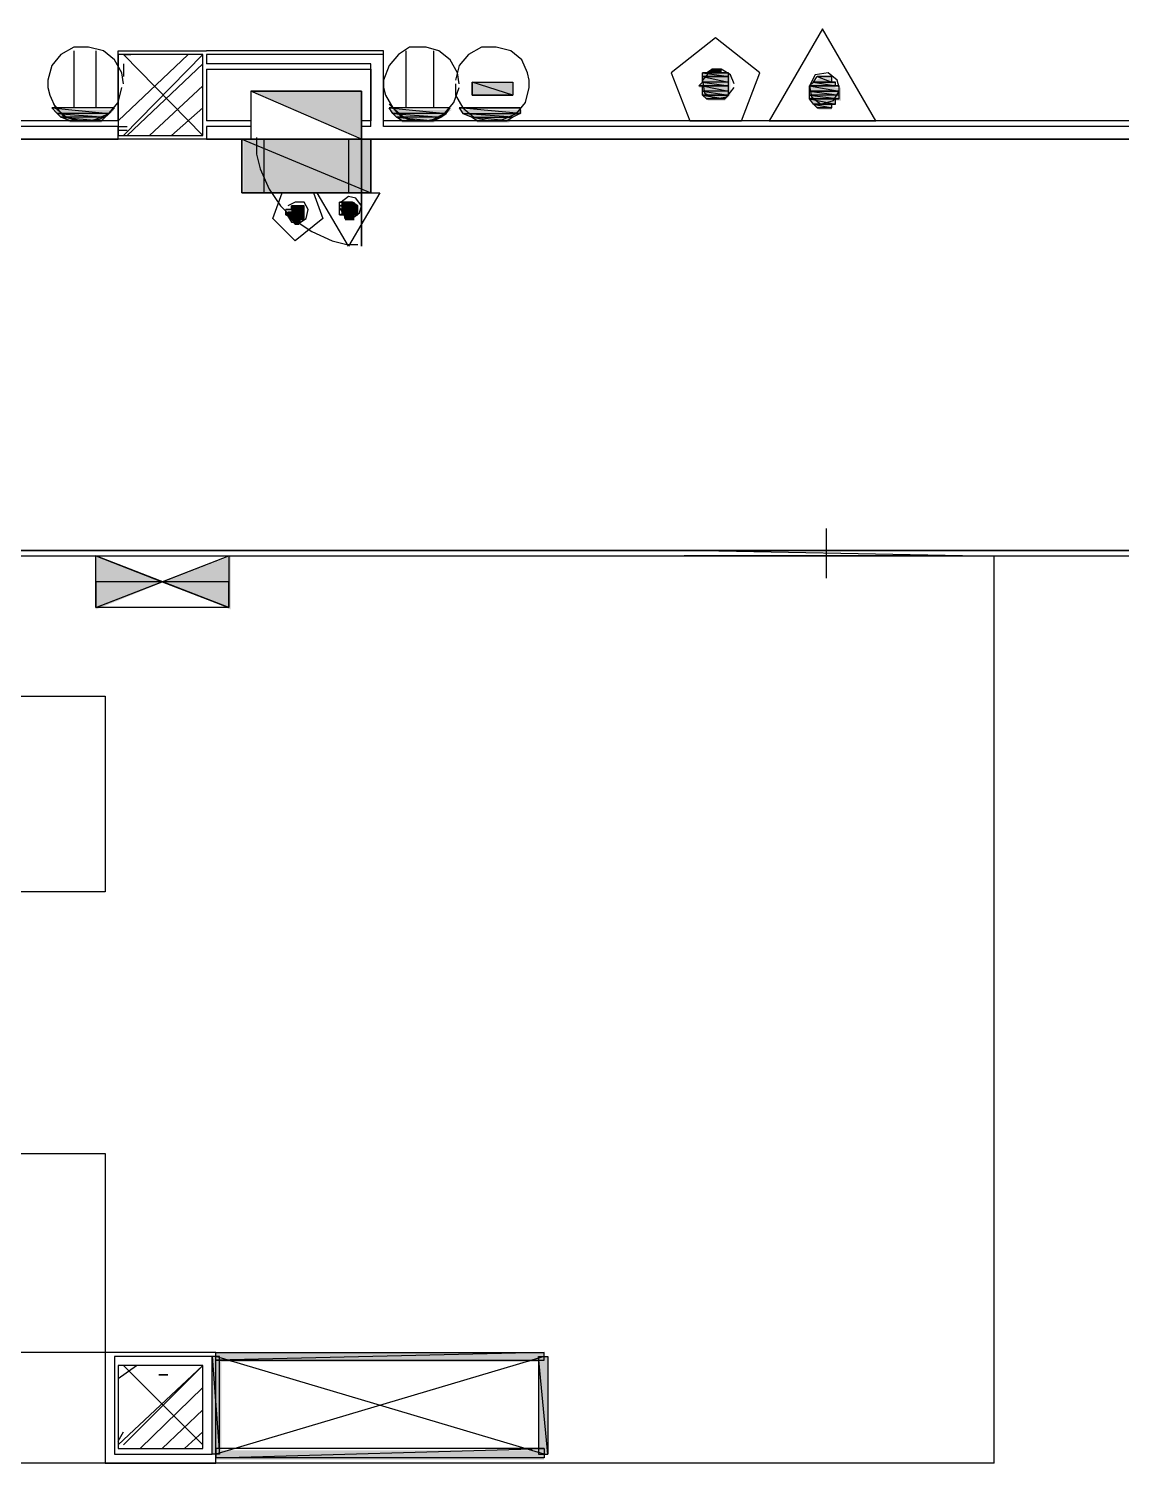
# Model space of a CAD drawing. Header units: millimetres. Extents: x 5 to 415, y 48 to 251.
# Drawn here: x 103.44 to 113.89, y 211.88 to 225.6 of the extents above; entities that cross this region are included whole.
import ezdxf

# ---------------------------------------------------------------- set-up
doc = ezdxf.new("R2010")
doc.units = ezdxf.units.MM
doc.layers.add('H', color=7, linetype='Continuous')
doc.layers.add('P', color=7, linetype='Continuous')

msp = doc.modelspace()

# ---------------------------------------------------------------- hatches: boundary and pattern name
at = {"layer": 'H', "linetype": 'Continuous'}
for points in [[(109.943, 225.178), (109.978, 225.213), (110.067, 225.213), (110.067, 225.178), (109.943, 225.178)], [(107.685, 224.966), (107.685, 225.09), (108.073, 225.09), (108.073, 224.966), (107.685, 224.966)], [(109.855, 225.037), (109.89, 225.09), (110.155, 225.09), (110.155, 225.037), (109.855, 225.037)], [(109.89, 225.125), (109.89, 225.178), (110.155, 225.178), (110.155, 225.125), (109.89, 225.125)], [(109.89, 225.09), (109.89, 225.125), (110.155, 225.125), (110.155, 225.09), (109.89, 225.09)], [(110.913, 225.037), (110.949, 225.09), (111.16, 225.09), (111.16, 225.037), (110.913, 225.037)], [(110.949, 225.09), (111.002, 225.125), (111.125, 225.125), (111.125, 225.09), (110.949, 225.09)], [(106.627, 224.543), (105.569, 225.002), (106.627, 225.002), (106.627, 224.543)], [(106.627, 224.543), (105.569, 225.002), (106.627, 225.002), (106.627, 224.543)], [(109.89, 225.002), (109.89, 225.037), (110.155, 225.037), (110.155, 225.002), (109.89, 225.002)], [(109.89, 224.966), (109.89, 225.002), (110.155, 225.002), (110.155, 224.966), (109.89, 224.966)], [(109.943, 224.913), (109.89, 224.966), (110.155, 224.966), (110.102, 224.913), (109.943, 224.913)], [(110.913, 225.002), (110.913, 225.037), (111.213, 225.037), (111.213, 225.002), (110.913, 225.002)], [(110.913, 224.966), (110.913, 225.002), (111.213, 225.002), (111.213, 224.966), (110.913, 224.966)], [(110.913, 224.913), (110.913, 224.966), (111.213, 224.966), (111.213, 224.913), (110.913, 224.913)], [(103.717, 224.79), (103.681, 224.825), (104.263, 224.825), (104.228, 224.79), (103.717, 224.79)], [(103.752, 224.755), (103.717, 224.79), (104.228, 224.79), (104.175, 224.755), (103.752, 224.755)], [(106.927, 224.79), (106.892, 224.825), (107.491, 224.825), (107.438, 224.79), (106.927, 224.79)], [(106.98, 224.755), (106.927, 224.79), (107.438, 224.79), (107.403, 224.755), (106.98, 224.755)], [(107.615, 224.79), (107.562, 224.825), (108.162, 224.825), (108.162, 224.79), (107.615, 224.79)], [(107.685, 224.755), (107.615, 224.79), (108.162, 224.79), (108.073, 224.755), (107.685, 224.755)], [(110.949, 224.878), (110.913, 224.913), (111.16, 224.913), (111.16, 224.878), (110.949, 224.878)], [(111.002, 224.825), (110.949, 224.878), (111.125, 224.878), (111.125, 224.825), (111.002, 224.825)], [(103.84, 224.702), (103.752, 224.755), (104.175, 224.755), (104.14, 224.702), (103.84, 224.702)], [(107.015, 224.702), (106.98, 224.755), (107.403, 224.755), (107.315, 224.702), (107.015, 224.702)], [(107.738, 224.702), (107.685, 224.755), (108.073, 224.755), (108.038, 224.702), (107.738, 224.702)], [(105.498, 224.032), (105.498, 224.543), (106.715, 224.543), (106.715, 224.032), (105.498, 224.032)], [(105.922, 223.82), (105.922, 223.855), (106.08, 223.855), (106.08, 223.82), (105.922, 223.82)], [(105.957, 223.855), (105.957, 223.908), (106.08, 223.908), (106.08, 223.855), (105.957, 223.855)], [(106.433, 223.908), (106.433, 223.943), (106.557, 223.943), (106.592, 223.908), (106.433, 223.908)], [(106.433, 223.855), (106.433, 223.908), (106.592, 223.908), (106.592, 223.855), (106.433, 223.855)], [(106.433, 223.82), (106.433, 223.855), (106.592, 223.855), (106.592, 223.82), (106.433, 223.82)], [(105.957, 223.767), (105.922, 223.82), (106.08, 223.82), (106.08, 223.767), (105.957, 223.767)], [(106.01, 223.732), (105.957, 223.767), (106.045, 223.767), (106.045, 223.732), (106.01, 223.732)], [(106.468, 223.767), (106.468, 223.82), (106.557, 223.82), (106.557, 223.767), (106.468, 223.767)], [(104.087, 220.045), (104.087, 220.557), (104.74, 220.31), (104.087, 220.045)], [(105.375, 220.045), (104.74, 220.31), (105.375, 220.557), (105.375, 220.045)], [(105.198, 211.967), (105.198, 212.901), (105.287, 212.901), (105.287, 211.967), (105.198, 211.967)], [(105.234, 212.848), (105.234, 212.937), (108.373, 212.937), (108.373, 212.848), (105.234, 212.848)], [(108.32, 211.967), (108.32, 212.901), (108.409, 212.901), (108.409, 211.967), (108.32, 211.967)], [(105.234, 211.914), (105.234, 212.002), (108.373, 212.002), (108.373, 211.914), (105.234, 211.914)]]:
    msp.add_hatch(color=256, dxfattribs=at).paths.add_polyline_path(points)

# ---------------------------------------------------------------- linework, layer by layer
at = {"layer": 'P'}
for points in [[(110.014, 225.513), (109.59, 225.178)], [(110.437, 225.178), (110.014, 225.513)], [(111.037, 225.601), (110.525, 224.719)], [(111.548, 224.719), (111.037, 225.601)], [(103.752, 225.354), (103.664, 225.249)], [(103.752, 225.354), (103.664, 225.249)], [(103.875, 225.425), (103.752, 225.354)], [(103.875, 225.425), (103.752, 225.354)], [(103.946, 225.425), (103.875, 225.425)], [(103.946, 225.425), (103.875, 225.425)], [(103.875, 225.39), (103.875, 224.843)], [(104.017, 225.425), (103.946, 225.425)], [(104.017, 225.425), (103.946, 225.425)], [(104.158, 225.39), (104.017, 225.425)], [(104.158, 225.39), (104.017, 225.425)], [(104.087, 225.39), (104.087, 224.843)], [(104.263, 225.302), (104.158, 225.39)], [(104.263, 225.302), (104.158, 225.39)], [(104.299, 224.719), (104.299, 225.39)], [(104.299, 225.39), (105.145, 225.39)], [(104.299, 224.719), (104.969, 225.354)], [(104.299, 225.354), (104.299, 224.578)], [(105.11, 225.354), (104.299, 225.354)], [(105.11, 224.578), (104.352, 225.354)], [(104.352, 224.578), (105.11, 225.354)], [(104.352, 225.354), (104.422, 225.354)], [(105.11, 224.578), (105.11, 225.354)], [(106.839, 225.39), (105.145, 225.39)], [(105.145, 225.354), (105.145, 225.266)], [(106.839, 225.354), (105.145, 225.354)], [(106.839, 224.719), (106.839, 225.39)], [(106.839, 224.667), (106.839, 225.354)], [(106.98, 225.354), (106.892, 225.249)], [(106.98, 225.354), (106.892, 225.249)], [(107.086, 225.425), (106.98, 225.354)], [(107.086, 225.425), (106.98, 225.354)], [(107.05, 225.39), (107.05, 224.843)], [(107.156, 225.425), (107.086, 225.425)], [(107.156, 225.425), (107.086, 225.425)], [(107.244, 225.425), (107.156, 225.425)], [(107.244, 225.425), (107.156, 225.425)], [(107.368, 225.39), (107.244, 225.425)], [(107.368, 225.39), (107.244, 225.425)], [(107.315, 225.39), (107.315, 224.843)], [(107.474, 225.302), (107.368, 225.39)], [(107.474, 225.302), (107.368, 225.39)], [(107.65, 225.354), (107.562, 225.249)], [(107.774, 225.425), (107.65, 225.354)], [(107.844, 225.425), (107.774, 225.425)], [(107.915, 225.425), (107.844, 225.425)], [(108.056, 225.39), (107.915, 225.425)], [(108.162, 225.302), (108.056, 225.39)], [(103.664, 225.249), (103.628, 225.108)], [(103.664, 225.249), (103.628, 225.108)], [(104.334, 225.178), (104.263, 225.302)], [(104.334, 225.178), (104.263, 225.302)], [(104.352, 225.266), (104.352, 225.143)], [(104.387, 224.578), (105.11, 225.266)], [(106.715, 225.266), (105.145, 225.266)], [(105.145, 225.213), (105.145, 224.719)], [(105.145, 225.213), (106.715, 225.213)], [(106.715, 224.667), (106.715, 225.266)], [(106.715, 225.213), (106.715, 224.719)], [(106.892, 225.249), (106.839, 225.108)], [(106.892, 225.249), (106.839, 225.108)], [(107.544, 225.178), (107.474, 225.302)], [(107.544, 225.178), (107.474, 225.302)], [(107.562, 225.249), (107.527, 225.108)], [(108.215, 225.178), (108.162, 225.302)], [(109.961, 225.196), (109.89, 225.108)], [(109.926, 225.178), (109.978, 225.213)], [(110.067, 225.213), (109.961, 225.196)], [(110.014, 225.213), (109.978, 225.213)], [(109.978, 225.213), (110.014, 225.213)], [(110.067, 225.213), (109.978, 225.213)], [(109.978, 225.213), (110.067, 225.178)], [(109.978, 225.213), (110.067, 225.178)], [(110.155, 225.16), (110.067, 225.213)], [(110.067, 225.213), (110.067, 225.213)], [(110.067, 225.213), (110.067, 225.213)], [(110.067, 225.178), (110.067, 225.213)], [(103.628, 225.108), (103.628, 225.037)], [(103.628, 225.108), (103.628, 225.037)], [(104.352, 225.072), (104.334, 225.178)], [(104.352, 225.072), (104.334, 225.178)], [(106.839, 225.108), (106.839, 225.037)], [(106.839, 225.108), (106.839, 225.037)], [(107.527, 225.072), (107.527, 224.966)], [(107.562, 225.072), (107.544, 225.178)], [(107.562, 225.072), (107.544, 225.178)], [(108.073, 224.966), (107.685, 225.09)], [(107.685, 225.09), (107.685, 224.966)], [(108.073, 224.966), (107.685, 225.09)], [(107.685, 225.09), (108.073, 225.09)], [(107.685, 225.09), (108.073, 225.09)], [(107.685, 224.966), (107.685, 225.09)], [(108.073, 225.09), (108.073, 224.966)], [(108.073, 225.09), (108.073, 224.966)], [(108.232, 225.108), (108.215, 225.178)], [(108.232, 225.037), (108.232, 225.108)], [(109.59, 225.178), (109.767, 224.719)], [(109.855, 225.055), (109.89, 225.09)], [(110.137, 225.178), (109.89, 225.178)], [(109.89, 225.178), (109.926, 225.178)], [(110.137, 225.178), (109.89, 225.178)], [(109.89, 225.178), (110.137, 225.143)], [(109.89, 225.178), (110.137, 225.143)], [(109.89, 225.143), (109.89, 225.178)], [(110.137, 225.143), (109.89, 225.143)], [(110.137, 225.143), (109.89, 225.143)], [(109.89, 225.143), (110.137, 225.143)], [(109.89, 225.143), (110.137, 225.143)], [(110.137, 225.143), (109.89, 225.143)], [(110.137, 225.143), (109.89, 225.143)], [(109.89, 225.143), (110.137, 225.09)], [(109.89, 225.143), (110.137, 225.09)], [(109.89, 225.09), (109.89, 225.143)], [(109.89, 225.108), (109.908, 224.984)], [(110.137, 225.09), (109.89, 225.09)], [(110.137, 225.09), (109.89, 225.09)], [(109.89, 225.09), (110.137, 225.055)], [(109.89, 225.09), (110.137, 225.055)], [(110.067, 225.178), (109.926, 225.178)], [(110.102, 225.178), (109.926, 225.178)], [(109.926, 225.178), (110.102, 225.178)], [(110.102, 225.178), (109.926, 225.178)], [(109.926, 225.178), (110.067, 225.178)], [(110.102, 225.178), (109.926, 225.178)], [(109.926, 225.178), (110.137, 225.178)], [(109.926, 225.178), (110.137, 225.178)], [(110.067, 225.178), (110.102, 225.178)], [(110.137, 225.178), (110.102, 225.178)], [(110.137, 225.143), (110.137, 225.178)], [(110.137, 225.143), (110.137, 225.143)], [(110.137, 225.143), (110.137, 225.143)], [(110.137, 225.09), (110.137, 225.143)], [(110.137, 225.055), (110.137, 225.09)], [(110.19, 225.072), (110.155, 225.16)], [(110.261, 224.719), (110.437, 225.178)], [(110.966, 225.16), (110.913, 225.055)], [(110.913, 225.055), (110.949, 225.09)], [(110.949, 225.09), (110.984, 225.143)], [(111.125, 225.09), (110.949, 225.09)], [(111.16, 225.09), (110.949, 225.09)], [(110.949, 225.09), (111.16, 225.09)], [(111.16, 225.09), (110.949, 225.09)], [(110.949, 225.09), (111.125, 225.09)], [(111.16, 225.09), (110.949, 225.09)], [(110.949, 225.09), (111.16, 225.055)], [(110.949, 225.09), (111.16, 225.055)], [(111.09, 225.178), (110.966, 225.16)], [(111.037, 225.143), (110.984, 225.143)], [(110.984, 225.143), (111.037, 225.143)], [(111.125, 225.143), (110.984, 225.143)], [(110.984, 225.143), (111.125, 225.143)], [(111.125, 225.143), (110.984, 225.143)], [(110.984, 225.143), (111.072, 225.143)], [(111.125, 225.143), (110.984, 225.143)], [(110.984, 225.143), (111.125, 225.09)], [(110.984, 225.143), (111.125, 225.09)], [(111.072, 225.143), (111.072, 225.143)], [(111.072, 225.143), (111.072, 225.143)], [(111.072, 225.143), (111.125, 225.143)], [(111.178, 225.108), (111.09, 225.178)], [(111.125, 225.09), (111.125, 225.143)], [(111.125, 225.09), (111.16, 225.09)], [(111.16, 225.055), (111.16, 225.09)], [(111.196, 225.037), (111.178, 225.108)], [(103.628, 225.037), (103.646, 224.966)], [(103.628, 225.037), (103.646, 224.966)], [(103.646, 224.966), (103.699, 224.843)], [(103.646, 224.966), (103.699, 224.843)], [(104.299, 224.896), (104.334, 225.037)], [(104.299, 224.896), (104.334, 225.037)], [(104.599, 224.578), (105.11, 225.055)], [(106.627, 225.002), (105.569, 225.002)], [(105.569, 225.002), (105.569, 224.543)], [(106.627, 224.543), (105.569, 225.002)], [(105.569, 225.002), (106.627, 225.002)], [(106.627, 225.002), (105.569, 225.002)], [(105.569, 225.002), (105.569, 224.543)], [(106.627, 224.543), (105.569, 225.002)], [(106.627, 224.543), (105.569, 225.002)], [(105.569, 225.002), (106.627, 225.002)], [(106.627, 225.002), (105.569, 225.002)], [(105.569, 225.002), (105.569, 224.543)], [(106.627, 224.543), (105.569, 225.002)], [(106.627, 224.543), (106.627, 225.002)], [(106.627, 225.002), (106.627, 224.543)], [(106.627, 224.543), (106.627, 225.002)], [(106.627, 225.002), (106.627, 224.543)], [(106.627, 224.543), (106.627, 225.002)], [(106.839, 225.037), (106.856, 224.966)], [(106.839, 225.037), (106.856, 224.966)], [(106.856, 224.966), (106.927, 224.843)], [(106.856, 224.966), (106.927, 224.843)], [(107.509, 224.896), (107.562, 225.037)], [(107.509, 224.896), (107.562, 225.037)], [(107.527, 224.966), (107.597, 224.843)], [(107.685, 224.966), (108.073, 224.966)], [(108.073, 224.966), (107.685, 224.966)], [(108.197, 224.896), (108.232, 225.037)], [(110.137, 225.055), (109.855, 225.055)], [(110.137, 225.055), (109.855, 225.055)], [(109.855, 225.055), (109.89, 225.055)], [(109.855, 225.055), (110.137, 225.055)], [(110.137, 225.055), (109.855, 225.055)], [(109.89, 225.055), (110.137, 225.055)], [(110.137, 225.055), (109.89, 225.055)], [(109.89, 225.055), (110.137, 225.002)], [(109.89, 225.055), (110.137, 225.002)], [(109.89, 225.002), (109.89, 225.055)], [(110.137, 225.002), (109.89, 225.002)], [(110.137, 225.002), (109.89, 225.002)], [(109.89, 225.002), (110.137, 224.966)], [(109.89, 225.002), (110.137, 224.966)], [(109.89, 224.966), (109.89, 225.002)], [(110.137, 224.966), (109.89, 224.966)], [(110.137, 224.966), (109.89, 224.966)], [(109.89, 224.966), (110.137, 224.966)], [(109.89, 224.966), (110.137, 224.966)], [(110.137, 224.966), (109.89, 224.966)], [(110.137, 224.966), (109.89, 224.966)], [(109.89, 224.966), (110.102, 224.931)], [(109.89, 224.966), (110.102, 224.931)], [(109.926, 224.931), (109.89, 224.966)], [(109.908, 224.984), (110.014, 224.931)], [(110.102, 224.931), (109.926, 224.931)], [(110.067, 224.931), (109.926, 224.931)], [(109.926, 224.931), (110.067, 224.931)], [(110.067, 224.931), (109.926, 224.931)], [(109.926, 224.931), (110.102, 224.931)], [(110.067, 224.931), (109.926, 224.931)], [(109.926, 224.931), (110.067, 224.931)], [(109.926, 224.931), (110.067, 224.931)], [(109.978, 224.931), (109.926, 224.931)], [(110.067, 224.931), (109.978, 224.931)], [(110.014, 224.931), (109.978, 224.931)], [(109.978, 224.931), (110.014, 224.931)], [(110.014, 224.931), (110.12, 224.949)], [(110.014, 224.931), (110.067, 224.931)], [(110.067, 224.931), (110.014, 224.931)], [(110.102, 224.931), (110.067, 224.931)], [(110.067, 224.931), (110.067, 224.931)], [(110.102, 224.931), (110.137, 224.966)], [(110.12, 224.949), (110.19, 225.037)], [(110.137, 225.055), (110.137, 225.055)], [(110.137, 225.002), (110.137, 225.055)], [(110.137, 224.966), (110.137, 225.002)], [(110.137, 224.966), (110.137, 224.966)], [(110.137, 224.966), (110.137, 224.966)], [(110.913, 225.055), (110.931, 224.949)], [(111.16, 225.055), (110.913, 225.055)], [(111.196, 225.055), (110.913, 225.055)], [(110.913, 225.055), (111.196, 225.055)], [(111.196, 225.055), (110.913, 225.055)], [(110.913, 225.055), (111.16, 225.055)], [(111.196, 225.055), (110.913, 225.055)], [(110.913, 225.055), (111.196, 225.002)], [(110.913, 225.055), (111.196, 225.002)], [(110.913, 225.002), (110.913, 225.055)], [(111.196, 225.002), (110.913, 225.002)], [(111.196, 225.002), (110.913, 225.002)], [(110.913, 225.002), (111.196, 225.002)], [(110.913, 225.002), (111.196, 225.002)], [(111.196, 225.002), (110.913, 225.002)], [(111.196, 225.002), (110.913, 225.002)], [(110.913, 225.002), (111.196, 224.966)], [(110.913, 225.002), (111.196, 224.966)], [(110.913, 224.966), (110.913, 225.002)], [(111.196, 224.966), (110.913, 224.966)], [(111.196, 224.966), (110.913, 224.966)], [(110.913, 224.966), (111.196, 224.931)], [(110.913, 224.966), (111.196, 224.931)], [(110.913, 224.931), (110.913, 224.966)], [(111.196, 224.931), (110.913, 224.931)], [(111.16, 224.931), (110.913, 224.931)], [(110.913, 224.931), (111.16, 224.931)], [(111.16, 224.931), (110.913, 224.931)], [(110.913, 224.931), (111.196, 224.931)], [(111.16, 224.931), (110.913, 224.931)], [(110.913, 224.931), (111.16, 224.878)], [(110.913, 224.931), (111.16, 224.878)], [(110.949, 224.878), (110.913, 224.931)], [(110.931, 224.949), (111.019, 224.878)], [(111.143, 224.913), (111.196, 225.002)], [(111.16, 225.055), (111.196, 225.055)], [(111.196, 224.931), (111.16, 224.931)], [(111.16, 224.878), (111.16, 224.931)], [(111.196, 225.002), (111.196, 225.055)], [(111.196, 225.002), (111.196, 225.002)], [(111.196, 225.002), (111.196, 225.002)], [(111.196, 224.966), (111.196, 225.002)], [(111.196, 224.931), (111.196, 224.966)], [(104.263, 224.843), (103.664, 224.843)], [(103.664, 224.843), (104.211, 224.79)], [(103.664, 224.843), (104.211, 224.79)], [(103.717, 224.79), (103.664, 224.843)], [(104.263, 224.843), (103.664, 224.843)], [(103.681, 224.878), (103.77, 224.772)], [(103.699, 224.843), (103.805, 224.755)], [(103.699, 224.843), (103.805, 224.755)], [(104.211, 224.79), (103.717, 224.79)], [(104.211, 224.79), (103.717, 224.79)], [(103.717, 224.79), (104.175, 224.755)], [(103.717, 224.79), (104.175, 224.755)], [(103.752, 224.755), (103.717, 224.79)], [(104.087, 224.737), (104.211, 224.79)], [(104.087, 224.737), (104.211, 224.79)], [(104.175, 224.755), (104.211, 224.79)], [(104.193, 224.772), (104.263, 224.843)], [(104.211, 224.79), (104.299, 224.896)], [(104.211, 224.79), (104.299, 224.896)], [(104.211, 224.79), (104.263, 224.843)], [(104.81, 224.578), (105.11, 224.843)], [(106.892, 224.878), (106.998, 224.772)], [(107.474, 224.843), (106.892, 224.843)], [(106.892, 224.843), (107.438, 224.79)], [(106.892, 224.843), (107.438, 224.79)], [(106.927, 224.79), (106.892, 224.843)], [(107.474, 224.843), (106.892, 224.843)], [(106.927, 224.843), (107.033, 224.755)], [(106.927, 224.843), (107.033, 224.755)], [(107.438, 224.79), (106.927, 224.79)], [(107.438, 224.79), (106.927, 224.79)], [(106.927, 224.79), (107.386, 224.755)], [(106.927, 224.79), (107.386, 224.755)], [(106.962, 224.755), (106.927, 224.79)], [(107.315, 224.737), (107.421, 224.79)], [(107.315, 224.737), (107.421, 224.79)], [(107.386, 224.755), (107.438, 224.79)], [(107.403, 224.772), (107.474, 224.843)], [(107.421, 224.79), (107.509, 224.896)], [(107.421, 224.79), (107.509, 224.896)], [(107.438, 224.79), (107.474, 224.843)], [(108.144, 224.79), (107.562, 224.843)], [(107.562, 224.843), (107.597, 224.79)], [(108.144, 224.79), (107.562, 224.843)], [(107.562, 224.843), (108.144, 224.843)], [(108.144, 224.843), (107.562, 224.843)], [(107.597, 224.843), (107.703, 224.755)], [(108.073, 224.755), (107.597, 224.79)], [(107.597, 224.79), (107.685, 224.755)], [(108.073, 224.755), (107.597, 224.79)], [(107.597, 224.79), (108.144, 224.79)], [(107.597, 224.79), (108.144, 224.79)], [(107.985, 224.737), (108.109, 224.79)], [(108.144, 224.79), (108.073, 224.755)], [(108.109, 224.79), (108.197, 224.896)], [(108.144, 224.843), (108.144, 224.79)], [(111.16, 224.878), (110.949, 224.878)], [(111.125, 224.878), (110.949, 224.878)], [(110.949, 224.878), (111.125, 224.878)], [(111.125, 224.878), (110.949, 224.878)], [(110.949, 224.878), (111.16, 224.878)], [(111.125, 224.878), (110.949, 224.878)], [(110.949, 224.878), (111.125, 224.843)], [(110.949, 224.878), (111.125, 224.843)], [(110.984, 224.843), (110.949, 224.878)], [(111.125, 224.843), (110.984, 224.843)], [(111.072, 224.843), (110.984, 224.843)], [(110.984, 224.843), (111.072, 224.843)], [(111.072, 224.843), (110.984, 224.843)], [(110.984, 224.843), (111.125, 224.843)], [(111.072, 224.843), (110.984, 224.843)], [(110.984, 224.843), (111.072, 224.843)], [(110.984, 224.843), (111.072, 224.843)], [(111.037, 224.843), (110.984, 224.843)], [(111.019, 224.878), (111.143, 224.913)], [(111.072, 224.843), (111.037, 224.843)], [(111.125, 224.843), (111.072, 224.843)], [(111.072, 224.843), (111.072, 224.843)], [(111.16, 224.878), (111.125, 224.878)], [(111.125, 224.843), (111.125, 224.878)], [(104.299, 224.667), (95.673, 224.667)], [(104.299, 224.719), (95.709, 224.719)], [(104.175, 224.755), (103.752, 224.755)], [(104.175, 224.755), (103.752, 224.755)], [(103.752, 224.755), (104.14, 224.719)], [(103.752, 224.755), (104.14, 224.719)], [(103.84, 224.719), (103.752, 224.755)], [(103.77, 224.772), (103.858, 224.737)], [(103.805, 224.755), (103.946, 224.719)], [(103.805, 224.755), (103.946, 224.719)], [(104.14, 224.719), (103.84, 224.719)], [(104.14, 224.719), (103.84, 224.719)], [(103.84, 224.719), (104.087, 224.719)], [(103.84, 224.719), (104.087, 224.719)], [(103.875, 224.719), (103.84, 224.719)], [(103.858, 224.737), (103.946, 224.719)], [(104.087, 224.719), (103.875, 224.719)], [(104.087, 224.719), (103.875, 224.719)], [(103.875, 224.719), (103.999, 224.719)], [(103.875, 224.719), (103.999, 224.719)], [(103.964, 224.719), (103.875, 224.719)], [(103.946, 224.719), (104.017, 224.719)], [(103.946, 224.719), (104.017, 224.719)], [(103.946, 224.719), (104.034, 224.719)], [(103.999, 224.719), (103.964, 224.719)], [(103.999, 224.719), (104.087, 224.719)], [(104.017, 224.719), (104.087, 224.737)], [(104.017, 224.719), (104.087, 224.737)], [(104.034, 224.719), (104.122, 224.737)], [(104.087, 224.719), (104.14, 224.719)], [(104.122, 224.737), (104.193, 224.772)], [(104.14, 224.719), (104.175, 224.755)], [(104.299, 224.667), (104.387, 224.667)], [(104.299, 224.543), (104.299, 224.667)], [(105.569, 224.719), (105.145, 224.719)], [(105.145, 224.667), (105.145, 224.543)], [(105.569, 224.667), (105.145, 224.667)], [(106.715, 224.719), (106.627, 224.719)], [(106.715, 224.667), (106.627, 224.667)], [(117.475, 224.719), (106.839, 224.719)], [(117.475, 224.667), (106.839, 224.667)], [(107.386, 224.755), (106.962, 224.755)], [(107.386, 224.755), (106.962, 224.755)], [(106.962, 224.755), (107.315, 224.719)], [(106.962, 224.755), (107.315, 224.719)], [(107.015, 224.719), (106.962, 224.755)], [(106.998, 224.772), (107.068, 224.737)], [(107.315, 224.719), (107.015, 224.719)], [(107.315, 224.719), (107.015, 224.719)], [(107.015, 224.719), (107.262, 224.719)], [(107.015, 224.719), (107.262, 224.719)], [(107.086, 224.719), (107.015, 224.719)], [(107.033, 224.755), (107.156, 224.719)], [(107.033, 224.755), (107.156, 224.719)], [(107.068, 224.737), (107.156, 224.719)], [(107.262, 224.719), (107.086, 224.719)], [(107.262, 224.719), (107.086, 224.719)], [(107.086, 224.719), (107.227, 224.719)], [(107.086, 224.719), (107.227, 224.719)], [(107.139, 224.719), (107.086, 224.719)], [(107.227, 224.719), (107.139, 224.719)], [(107.156, 224.719), (107.244, 224.719)], [(107.156, 224.719), (107.244, 224.719)], [(107.156, 224.719), (107.244, 224.719)], [(107.227, 224.719), (107.262, 224.719)], [(107.244, 224.719), (107.315, 224.737)], [(107.244, 224.719), (107.315, 224.737)], [(107.244, 224.719), (107.333, 224.737)], [(107.262, 224.719), (107.315, 224.719)], [(107.315, 224.719), (107.386, 224.755)], [(107.333, 224.737), (107.403, 224.772)], [(108.021, 224.719), (107.685, 224.755)], [(107.685, 224.755), (107.738, 224.719)], [(108.021, 224.719), (107.685, 224.755)], [(107.685, 224.755), (108.073, 224.755)], [(107.685, 224.755), (108.073, 224.755)], [(107.703, 224.755), (107.844, 224.719)], [(107.985, 224.719), (107.738, 224.719)], [(107.738, 224.719), (107.774, 224.719)], [(107.985, 224.719), (107.738, 224.719)], [(107.738, 224.719), (108.021, 224.719)], [(107.738, 224.719), (108.021, 224.719)], [(107.862, 224.719), (107.774, 224.719)], [(107.774, 224.719), (107.862, 224.719)], [(107.897, 224.719), (107.774, 224.719)], [(107.774, 224.719), (107.985, 224.719)], [(107.774, 224.719), (107.985, 224.719)], [(107.844, 224.719), (107.915, 224.719)], [(107.985, 224.719), (107.897, 224.719)], [(107.915, 224.719), (107.985, 224.737)], [(108.021, 224.719), (107.985, 224.719)], [(108.073, 224.755), (108.021, 224.719)], [(109.767, 224.719), (110.261, 224.719)], [(110.525, 224.719), (111.548, 224.719)], [(95.532, 224.543), (104.299, 224.543)], [(104.299, 224.543), (95.585, 224.543)], [(104.299, 224.631), (104.387, 224.631)], [(104.299, 224.578), (105.11, 224.578)], [(105.145, 224.543), (104.299, 224.543)], [(105.145, 224.543), (117.475, 224.543)], [(105.569, 224.543), (105.145, 224.543)], [(106.715, 224.543), (105.481, 224.543)], [(105.481, 224.543), (106.715, 224.032)], [(105.481, 224.543), (106.715, 224.032)], [(105.481, 224.032), (105.481, 224.543)], [(105.481, 224.032), (105.481, 224.543)], [(105.481, 224.543), (106.715, 224.543)], [(106.715, 224.543), (105.481, 224.543)], [(105.481, 224.543), (105.481, 224.032)], [(105.569, 224.543), (106.627, 224.543)], [(105.569, 224.543), (106.627, 224.543)], [(105.569, 224.543), (106.627, 224.543)], [(105.622, 224.561), (105.622, 224.402)], [(105.622, 224.561), (105.622, 224.402)], [(105.692, 224.543), (105.692, 224.032)], [(106.504, 224.543), (106.504, 224.032)], [(117.475, 224.543), (106.627, 224.543)], [(106.627, 223.52), (106.627, 224.543)], [(106.627, 224.543), (106.627, 223.52)], [(106.715, 224.032), (106.715, 224.543)], [(106.715, 224.543), (106.715, 224.032)], [(106.715, 224.032), (106.715, 224.543)], [(105.622, 224.402), (105.657, 224.261)], [(105.622, 224.402), (105.657, 224.261)], [(105.657, 224.261), (105.745, 224.067)], [(105.657, 224.261), (105.745, 224.067)], [(106.715, 224.032), (105.481, 224.032)], [(106.715, 224.032), (105.481, 224.032)], [(106.715, 224.032), (105.481, 224.032)], [(105.481, 224.032), (106.715, 224.032)], [(105.745, 224.067), (105.851, 223.908)], [(105.745, 224.067), (105.851, 223.908)], [(105.78, 223.785), (105.869, 224.032)], [(105.869, 224.032), (106.168, 224.032)], [(106.168, 224.032), (106.257, 223.785)], [(106.504, 223.52), (106.204, 224.032)], [(106.204, 224.032), (106.803, 224.032)], [(106.504, 223.996), (106.433, 223.943)], [(106.803, 224.032), (106.504, 223.52)], [(106.574, 223.979), (106.504, 223.996)], [(106.627, 223.908), (106.574, 223.979)], [(105.851, 223.908), (105.992, 223.767)], [(105.851, 223.908), (105.992, 223.767)], [(105.904, 223.873), (106.08, 223.873)], [(106.08, 223.873), (105.904, 223.873)], [(105.904, 223.873), (105.904, 223.873)], [(106.08, 223.873), (105.904, 223.873)], [(105.904, 223.873), (105.904, 223.873)], [(105.904, 223.873), (106.08, 223.873)], [(105.904, 223.873), (106.08, 223.873)], [(106.08, 223.873), (105.904, 223.873)], [(105.904, 223.873), (106.08, 223.873)], [(105.957, 223.873), (105.904, 223.873)], [(105.904, 223.873), (106.08, 223.873)], [(106.08, 223.873), (105.904, 223.82)], [(105.904, 223.82), (105.904, 223.873)], [(106.08, 223.873), (105.904, 223.82)], [(105.904, 223.838), (105.957, 223.749)], [(105.992, 223.943), (105.922, 223.908)], [(105.957, 223.908), (106.027, 223.908)], [(106.027, 223.908), (105.957, 223.908)], [(105.957, 223.908), (106.027, 223.908)], [(105.992, 223.908), (105.957, 223.908)], [(105.957, 223.908), (106.027, 223.908)], [(106.027, 223.908), (105.957, 223.908)], [(105.957, 223.908), (105.957, 223.908)], [(106.027, 223.908), (105.957, 223.908)], [(105.957, 223.908), (106.08, 223.908)], [(105.957, 223.908), (106.08, 223.908)], [(106.08, 223.908), (105.957, 223.908)], [(105.957, 223.908), (105.957, 223.908)], [(106.08, 223.908), (105.957, 223.908)], [(105.957, 223.908), (105.957, 223.908)], [(105.957, 223.908), (106.08, 223.908)], [(105.957, 223.908), (106.08, 223.908)], [(106.08, 223.908), (105.957, 223.873)], [(105.957, 223.873), (105.957, 223.908)], [(106.08, 223.908), (105.957, 223.873)], [(105.957, 223.873), (106.08, 223.873)], [(106.08, 223.873), (105.957, 223.873)], [(106.08, 223.943), (105.992, 223.943)], [(106.027, 223.908), (105.992, 223.908)], [(105.992, 223.908), (106.027, 223.908)], [(105.992, 223.908), (106.027, 223.908)], [(106.027, 223.908), (105.992, 223.908)], [(106.027, 223.908), (105.992, 223.908)], [(106.08, 223.908), (106.027, 223.908)], [(106.116, 223.873), (106.08, 223.943)], [(106.08, 223.873), (106.08, 223.908)], [(106.08, 223.82), (106.08, 223.873)], [(106.098, 223.785), (106.116, 223.873)], [(106.415, 223.943), (106.539, 223.943)], [(106.539, 223.943), (106.415, 223.943)], [(106.415, 223.943), (106.539, 223.943)], [(106.468, 223.943), (106.415, 223.943)], [(106.415, 223.943), (106.539, 223.943)], [(106.539, 223.943), (106.415, 223.908)], [(106.415, 223.908), (106.415, 223.943)], [(106.539, 223.943), (106.415, 223.908)], [(106.415, 223.908), (106.592, 223.908)], [(106.415, 223.908), (106.592, 223.908)], [(106.592, 223.908), (106.415, 223.908)], [(106.415, 223.908), (106.415, 223.908)], [(106.592, 223.908), (106.415, 223.908)], [(106.415, 223.908), (106.415, 223.908)], [(106.415, 223.908), (106.592, 223.908)], [(106.415, 223.908), (106.592, 223.908)], [(106.592, 223.908), (106.415, 223.908)], [(106.415, 223.908), (106.592, 223.908)], [(106.592, 223.908), (106.415, 223.908)], [(106.415, 223.908), (106.415, 223.908)], [(106.415, 223.908), (106.592, 223.908)], [(106.592, 223.908), (106.415, 223.873)], [(106.415, 223.873), (106.415, 223.908)], [(106.592, 223.908), (106.415, 223.873)], [(106.415, 223.89), (106.468, 223.802)], [(106.415, 223.873), (106.592, 223.873)], [(106.415, 223.873), (106.592, 223.873)], [(106.592, 223.873), (106.415, 223.873)], [(106.415, 223.873), (106.415, 223.873)], [(106.592, 223.873), (106.415, 223.873)], [(106.415, 223.873), (106.415, 223.873)], [(106.415, 223.873), (106.592, 223.873)], [(106.415, 223.873), (106.592, 223.873)], [(106.592, 223.873), (106.415, 223.873)], [(106.415, 223.873), (106.592, 223.873)], [(106.592, 223.873), (106.415, 223.873)], [(106.415, 223.873), (106.415, 223.873)], [(106.415, 223.873), (106.592, 223.873)], [(106.592, 223.873), (106.415, 223.82)], [(106.415, 223.82), (106.415, 223.873)], [(106.592, 223.873), (106.415, 223.82)], [(106.468, 223.943), (106.468, 223.943)], [(106.468, 223.943), (106.468, 223.943)], [(106.468, 223.943), (106.539, 223.943)], [(106.539, 223.943), (106.468, 223.943)], [(106.468, 223.943), (106.468, 223.943)], [(106.539, 223.943), (106.468, 223.943)], [(106.468, 223.943), (106.468, 223.943)], [(106.468, 223.943), (106.539, 223.943)], [(106.468, 223.943), (106.539, 223.943)], [(106.539, 223.943), (106.468, 223.943)], [(106.468, 223.943), (106.539, 223.943)], [(106.539, 223.943), (106.468, 223.943)], [(106.468, 223.943), (106.468, 223.943)], [(106.539, 223.943), (106.468, 223.943)], [(106.504, 223.943), (106.539, 223.943)], [(106.539, 223.943), (106.504, 223.943)], [(106.592, 223.908), (106.539, 223.943)], [(106.539, 223.785), (106.609, 223.838)], [(106.592, 223.873), (106.592, 223.908)], [(106.592, 223.82), (106.592, 223.873)], [(106.609, 223.838), (106.627, 223.908)], [(105.992, 223.573), (105.78, 223.785)], [(105.904, 223.82), (106.08, 223.82)], [(105.904, 223.82), (106.08, 223.82)], [(106.08, 223.82), (105.904, 223.82)], [(105.904, 223.82), (105.904, 223.82)], [(106.08, 223.82), (105.904, 223.82)], [(105.904, 223.82), (105.904, 223.82)], [(105.904, 223.82), (106.08, 223.82)], [(105.904, 223.82), (106.08, 223.82)], [(106.08, 223.82), (105.904, 223.82)], [(105.904, 223.82), (106.08, 223.82)], [(106.08, 223.82), (105.904, 223.82)], [(105.904, 223.82), (105.904, 223.82)], [(105.904, 223.82), (106.08, 223.82)], [(105.957, 223.785), (105.904, 223.82)], [(106.08, 223.82), (105.957, 223.785)], [(106.08, 223.82), (105.957, 223.785)], [(105.957, 223.785), (106.08, 223.785)], [(105.957, 223.785), (106.08, 223.785)], [(106.08, 223.785), (105.957, 223.785)], [(105.957, 223.785), (105.957, 223.785)], [(106.08, 223.785), (105.957, 223.785)], [(105.957, 223.785), (105.957, 223.785)], [(105.957, 223.785), (106.08, 223.785)], [(105.957, 223.785), (106.08, 223.785)], [(106.08, 223.785), (105.957, 223.785)], [(105.957, 223.785), (106.08, 223.785)], [(106.08, 223.785), (105.957, 223.785)], [(105.957, 223.785), (105.957, 223.785)], [(106.08, 223.785), (105.957, 223.785)], [(105.957, 223.785), (106.027, 223.785)], [(106.08, 223.785), (105.957, 223.785)], [(105.957, 223.785), (105.957, 223.785)], [(105.957, 223.785), (106.08, 223.785)], [(105.957, 223.785), (106.027, 223.785)], [(105.992, 223.732), (105.957, 223.785)], [(105.957, 223.749), (106.045, 223.749)], [(106.257, 223.785), (105.992, 223.573)], [(106.027, 223.785), (105.992, 223.732)], [(105.992, 223.767), (106.151, 223.661)], [(105.992, 223.767), (106.151, 223.661)], [(105.992, 223.732), (105.992, 223.732)], [(105.992, 223.732), (105.992, 223.732)], [(106.027, 223.732), (105.992, 223.732)], [(105.992, 223.732), (106.027, 223.732)], [(106.027, 223.785), (106.08, 223.785)], [(106.027, 223.785), (106.027, 223.732)], [(106.027, 223.732), (106.027, 223.785)], [(106.045, 223.749), (106.098, 223.785)], [(106.08, 223.785), (106.08, 223.82)], [(106.415, 223.82), (106.592, 223.82)], [(106.415, 223.82), (106.592, 223.82)], [(106.539, 223.82), (106.415, 223.82)], [(106.592, 223.82), (106.415, 223.82)], [(106.415, 223.82), (106.415, 223.82)], [(106.415, 223.82), (106.592, 223.82)], [(106.539, 223.82), (106.415, 223.82)], [(106.415, 223.82), (106.468, 223.82)], [(106.468, 223.82), (106.539, 223.82)], [(106.539, 223.82), (106.468, 223.82)], [(106.468, 223.82), (106.468, 223.82)], [(106.539, 223.82), (106.468, 223.82)], [(106.468, 223.82), (106.468, 223.82)], [(106.468, 223.82), (106.539, 223.82)], [(106.468, 223.82), (106.539, 223.82)], [(106.539, 223.82), (106.468, 223.82)], [(106.468, 223.82), (106.539, 223.82)], [(106.468, 223.82), (106.539, 223.82)], [(106.539, 223.82), (106.468, 223.785)], [(106.468, 223.785), (106.468, 223.82)], [(106.539, 223.82), (106.468, 223.785)], [(106.468, 223.802), (106.539, 223.785)], [(106.468, 223.785), (106.539, 223.785)], [(106.504, 223.785), (106.468, 223.785)], [(106.468, 223.785), (106.504, 223.785)], [(106.504, 223.785), (106.539, 223.785)], [(106.539, 223.785), (106.504, 223.785)], [(106.592, 223.82), (106.539, 223.82)], [(106.539, 223.785), (106.539, 223.82)], [(106.151, 223.661), (106.345, 223.573)], [(106.151, 223.661), (106.345, 223.573)], [(106.345, 223.573), (106.486, 223.538)], [(106.345, 223.573), (106.486, 223.538)], [(106.486, 223.538), (106.592, 223.538)], [(106.486, 223.538), (106.592, 223.538)], [(111.072, 220.821), (111.072, 220.345)], [(29.704, 220.61), (308.134, 220.61)], [(109.714, 220.61), (99.854, 220.61)], [(99.854, 220.557), (109.714, 220.557)], [(104.087, 220.557), (104.722, 220.31)], [(104.087, 220.31), (104.087, 220.557)], [(104.087, 220.557), (105.357, 220.557)], [(104.087, 220.063), (104.087, 220.557)], [(105.357, 220.063), (104.087, 220.557)], [(104.087, 220.063), (105.357, 220.557)], [(104.722, 220.31), (105.357, 220.557)], [(105.357, 220.557), (105.357, 220.31)], [(105.357, 220.557), (105.357, 220.063)], [(109.714, 220.61), (112.377, 220.61)], [(112.377, 220.61), (109.714, 220.61)], [(112.377, 220.557), (109.714, 220.61)], [(112.377, 220.557), (109.714, 220.557)], [(109.714, 220.557), (112.377, 220.557)], [(109.714, 220.557), (112.377, 220.557)], [(112.307, 220.61), (109.802, 220.61)], [(136.384, 220.61), (112.377, 220.61)], [(112.377, 220.557), (136.384, 220.557)], [(112.677, 211.878), (112.677, 220.557)], [(104.722, 220.31), (104.087, 220.31)], [(104.722, 220.31), (104.087, 220.31)], [(104.087, 220.31), (104.087, 220.063)], [(104.087, 220.063), (104.722, 220.31)], [(105.357, 220.31), (104.722, 220.31)], [(105.357, 220.31), (104.722, 220.31)], [(104.722, 220.31), (105.357, 220.063)], [(105.357, 220.063), (105.357, 220.31)], [(105.357, 220.063), (104.087, 220.063)], [(93.804, 219.216), (104.175, 219.216)], [(104.175, 219.216), (104.175, 217.346)], [(104.175, 217.346), (93.804, 217.346)], [(93.804, 214.842), (104.175, 214.842)], [(93.804, 214.842), (104.175, 214.842)], [(104.175, 214.842), (104.175, 212.937)], [(104.175, 214.842), (104.175, 212.937)], [(104.175, 212.937), (93.804, 212.937)], [(104.175, 212.937), (93.804, 212.937)], [(104.175, 212.937), (104.175, 211.878)], [(105.234, 212.937), (104.175, 212.937)], [(104.263, 212.901), (104.263, 211.967)], [(105.198, 212.901), (104.263, 212.901)], [(105.198, 211.967), (105.198, 212.901)], [(105.269, 212.901), (105.198, 212.901)], [(105.198, 212.901), (105.269, 211.967)], [(105.198, 212.901), (105.269, 211.967)], [(105.198, 211.967), (105.198, 212.901)], [(105.234, 211.878), (105.234, 212.937)], [(108.373, 212.937), (105.234, 212.866)], [(108.373, 212.937), (105.234, 212.866)], [(105.234, 212.866), (105.234, 212.937)], [(105.234, 212.937), (108.373, 212.937)], [(108.373, 212.901), (105.234, 211.967)], [(108.373, 211.967), (105.234, 212.901)], [(105.234, 212.866), (108.373, 212.866)], [(105.269, 211.967), (105.269, 212.901)], [(108.409, 211.967), (108.32, 212.901)], [(108.32, 212.901), (108.32, 211.967)], [(108.409, 211.967), (108.32, 212.901)], [(108.32, 212.901), (108.409, 212.901)], [(108.373, 212.866), (108.373, 212.937)], [(108.409, 212.901), (108.409, 211.967)], [(104.299, 212.055), (105.11, 212.813)], [(104.299, 212.69), (104.475, 212.813)], [(104.299, 212.813), (104.299, 212.019)], [(105.11, 212.813), (104.299, 212.813)], [(105.11, 212.055), (104.352, 212.813)], [(104.352, 212.055), (105.11, 212.813)], [(104.775, 212.725), (104.687, 212.725)], [(104.687, 212.725), (104.775, 212.725)], [(105.11, 212.019), (105.11, 212.813)], [(104.51, 212.019), (105.11, 212.602)], [(104.722, 212.019), (105.11, 212.39)], [(104.299, 212.09), (104.352, 212.178)], [(104.934, 212.019), (105.11, 212.178)], [(104.263, 211.967), (105.198, 211.967)], [(104.299, 212.019), (105.11, 212.019)], [(105.269, 211.967), (105.198, 211.967)], [(105.234, 212.019), (105.234, 211.931)], [(105.234, 211.931), (108.373, 212.019)], [(108.373, 212.019), (105.234, 212.019)], [(105.234, 211.931), (108.373, 212.019)], [(108.373, 211.931), (105.234, 211.931)], [(108.32, 211.967), (108.409, 211.967)], [(108.373, 212.019), (108.373, 211.931)], [(112.677, 211.878), (64.682, 211.878)], [(104.175, 211.878), (105.234, 211.878)]]:
    msp.add_lwpolyline(points, dxfattribs=at)

doc.saveas('drawing.dxf')
